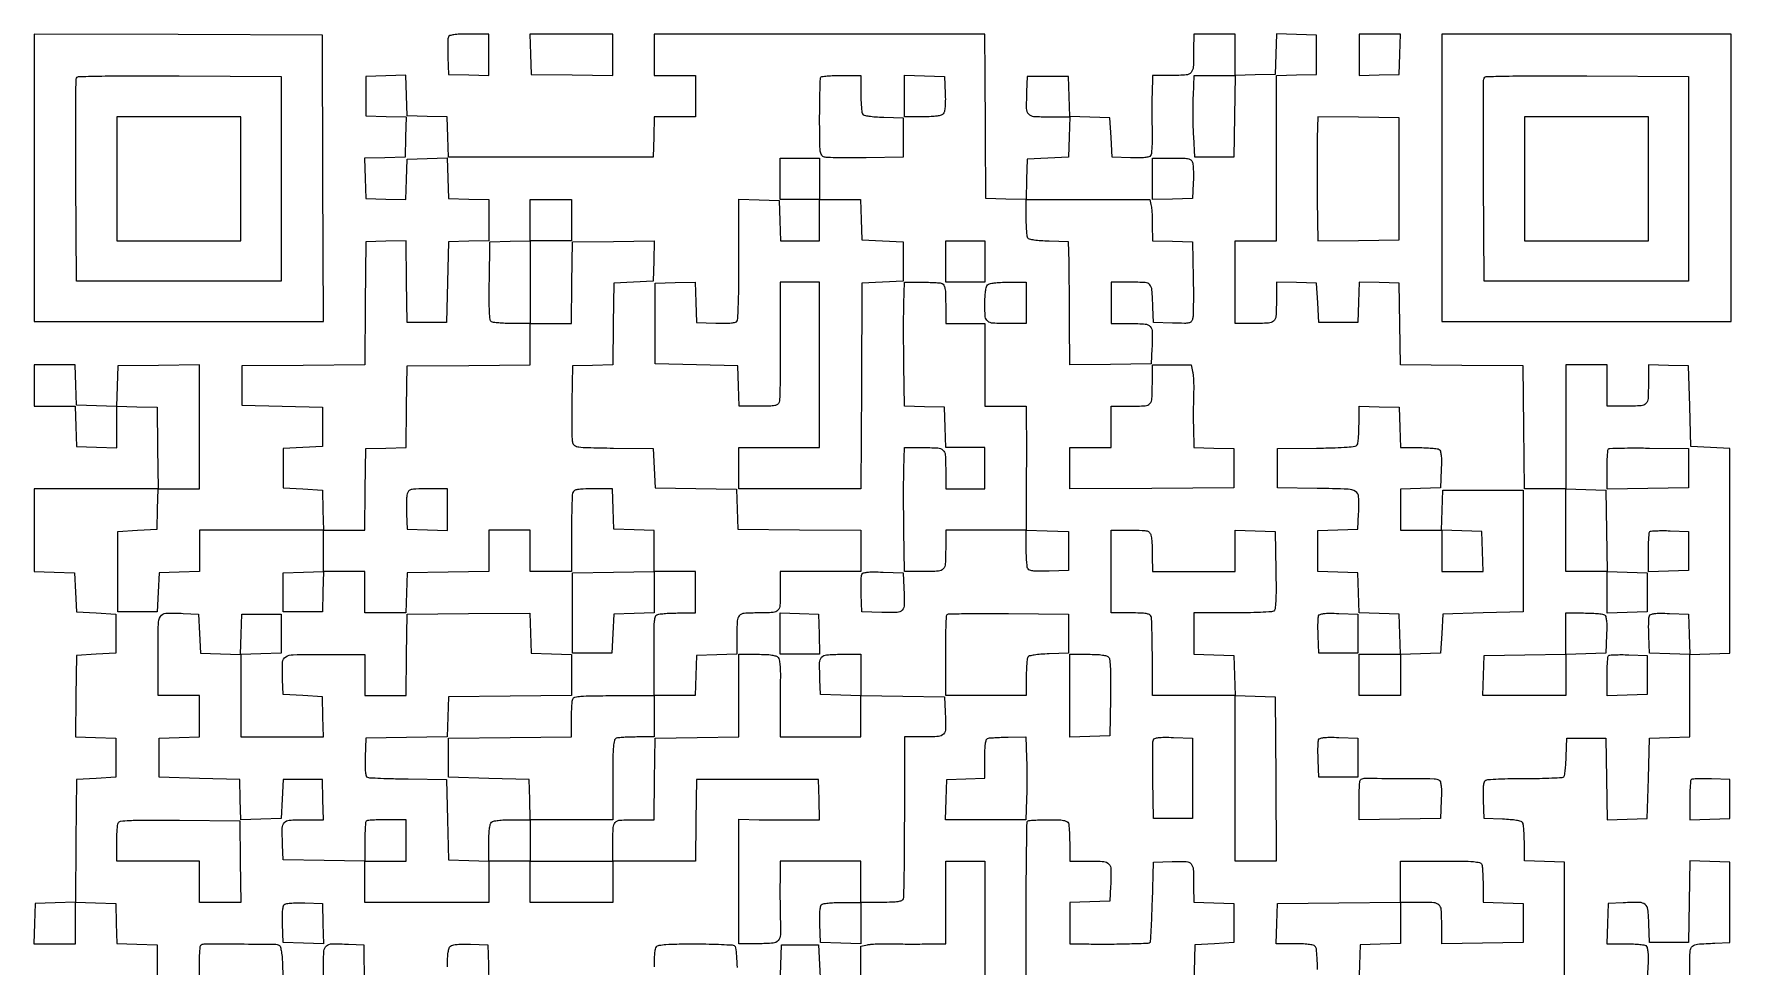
# Model space of a CAD drawing. Extents: x 156 to 936, y 95 to 969.
# Drawn here: x 156 to 936, y 541 to 969 of the extents above; entities that cross this region are included whole.
import ezdxf

# ---------------------------------------------------------------- set-up
doc = ezdxf.new("R2010")
doc.units = 0

msp = doc.modelspace()

# ---------------------------------------------------------------- linework, layer by layer
for points in [[(859.5, 532.5), (859.5, 560.5), (859.5, 588.5), (850.25, 588.787526), (841, 589.075052), (840.984687, 597.287526, 0.008617), (840.922925, 600.521021, 0.011623), (840.748704, 603.441858, 0.008778), (840.505585, 605.855751, 0.112531), (840.202843, 606.706033, 0.192561), (839.466763, 607.236162, 0.02067), (837.36687, 607.666992, 0.020911), (834.539342, 608.005667, 0.010674), (830.968156, 608.206033), (822.5, 608.5), (822.206902, 616.914347, -0.008493), (822.135516, 620.916955, -0.027227), (822.278374, 623.579985, -0.03955), (822.61021, 625.332875, -0.189029), (823.206902, 626.134625, -0.125748), (824.224668, 626.457459, -0.003184), (829.090602, 626.703931, -0.006614), (834.842974, 626.882386, -0.00444), (841.420678, 626.940956, 0.004335), (847.962857, 626.997834, 0.006741), (853.601481, 627.171812, 0.00253), (858.41755, 627.409851, 0.1848), (859.126287, 627.726287, 0.161023), (859.44918, 628.368143, 0.007749), (859.767122, 630.775872, 0.011993), (860.035799, 633.6941, 0.008296), (860.205609, 637.005609), (860.5, 645.5), (869.5, 645.5), (878.5, 645.5), (878.772202, 626.712768), (879.044404, 607.925536), (888.272202, 608.212768), (897.5, 608.5), (898, 627), (898.5, 645.5), (907.75, 645.787526), (917, 646.075052), (917, 665), (917, 683.924948), (926.25, 684.212474), (935.5, 684.5), (935.5, 731.5), (935.5, 778.5), (926.5, 779), (917.5, 779.5), (917, 798), (916.5, 816.5), (907.25, 816.787526), (898, 817.075052), (898, 809.119313, -0.01133), (897.829774, 801.607881, -0.174856), (896.858669, 799.255648, -0.19591), (894.651936, 798.200175, -0.014805), (887.893011, 798), (879, 798), (879, 807.5), (879, 817), (869.5, 817), (860, 817), (860, 788.5), (860, 760), (850.515573, 760), (841.031147, 760), (840.765573, 788.25), (840.5, 816.5), (812.272008, 816.765536), (784.044016, 817.031072), (783.772008, 835.765536), (783.5, 854.5), (774.288016, 854.787023), (765.076031, 855.074046), (764.788016, 845.787023), (764.5, 836.5), (755.5, 836.5), (746.5, 836.5), (746, 845.5), (745.5, 854.5), (736.25, 854.787526), (727, 855.075052), (727, 846.144515, -0.014649), (726.801097, 839.357166, -0.195156), (725.748828, 837.14535, -0.175657), (723.402343, 836.171189, -0.011435), (715.918213, 836), (708, 836), (708, 855), (708, 874), (717.5, 874), (727, 874), (727, 911.962474), (727, 949.924948), (736.25, 950.212474), (745.5, 950.5), (745.5, 959.5), (745.5, 968.5), (736.288016, 968.787023), (727.076031, 969.074046), (726.788016, 959.787023), (726.5, 950.5), (717.25, 950.212474), (708, 949.924948), (708, 959.462474), (708, 969), (698.5, 969), (689, 969), (688.986345, 961.75, -0.010923), (688.798822, 953.848592, -0.167696), (687.807493, 951.351215, -0.201044), (685.553316, 950.223622, -0.016759), (678.883369, 950), (670, 950), (669.851604, 941.25, 0.003074), (669.808356, 937.249554, 0.001765), (669.802896, 932.426563, 0.001763), (669.831613, 927.579829, 0.002941), (669.894176, 923.5, -0.00932), (669.903295, 919.958475, -0.012652), (669.771068, 916.763903, -0.009603), (669.544188, 914.128442, -0.123503), (669.206919, 913.206902, -0.18015), (668.370114, 912.612381, -0.038529), (666.587667, 912.280254, -0.026889), (663.904949, 912.136764, -0.008623), (659.914347, 912.206902), (651.5, 912.5), (651, 921.5), (650.5, 930.5), (641.287036, 930.787036), (632.074071, 931.074071), (631.787036, 940.287036), (631.5, 949.5), (622, 949.5), (612.5, 949.5), (612.199088, 942.520917, 0.012613), (612.061785, 934.836261, 0.183239), (613.027519, 932.345011, 0.197184), (615.372301, 931.214802, 0.014946), (622.556578, 931), (632.075052, 931), (631.787526, 921.75), (631.5, 912.5), (622, 912), (612.5, 911.5), (612.211984, 902.212977), (611.923969, 892.925954), (602.711984, 893.212977), (593.5, 893.5), (593.322324, 922.5, 0.000058), (593.248996, 934.244376, 0.000065), (593.175595, 945.551563, 0.00006), (593.110665, 955.181179, 0.000351), (593.072324, 960.25), (593, 969), (517, 969), (441, 969), (441, 959.5), (441, 950), (450.5, 950), (460, 950), (460, 940.5), (460, 931), (450.537526, 931), (441.075052, 931), (440.787526, 921.75), (440.5, 912.5), (393.5, 912.5), (346.5, 912.5), (346.212964, 921.712964), (345.925929, 930.925929), (336.712964, 931.212964), (327.5, 931.5), (327.211984, 940.787023), (326.923969, 950.074046), (317.711984, 949.787023), (308.5, 949.5), (308.5, 940.5), (308.5, 931.5), (317.787023, 931.211984), (327.074046, 930.923969), (326.787023, 921.711984), (326.5, 912.5), (317.212977, 912.211984), (307.925954, 911.923969), (308.212977, 902.711984), (308.5, 893.5), (317.711984, 893.212977), (326.923969, 892.925954), (327.211984, 902.212977), (327.5, 911.5), (336.711984, 911.787023), (345.923969, 912.074046), (346.211984, 902.787023), (346.5, 893.5), (355.75, 893.212474), (365, 892.924948), (365, 883.5), (365, 874.075052), (355.75, 873.787526), (346.5, 873.5), (346, 855), (345.5, 836.5), (336.5, 836.5), (327.5, 836.5), (327.227798, 855.287232), (326.955596, 874.074464), (317.727798, 873.787232), (308.5, 873.5), (308.234453, 845.265547), (307.968906, 817.031094), (279.734453, 816.765547), (251.5, 816.5), (251.5, 807.5), (251.5, 798.5), (270, 798), (288.5, 797.5), (288.5, 788.5), (288.5, 779.5), (279.5, 779), (270.5, 778.5), (270.5, 769.5), (270.5, 760.5), (279.5, 760), (288.5, 759.5), (288.787526, 750.25), (289.075052, 741), (260.537526, 741), (232, 741), (232, 731.537526), (232, 722.075052), (222.75, 721.787526), (213.5, 721.5), (213, 712.5), (212.5, 703.5), (203.5, 703.5), (194.5, 703.5), (194.5, 722), (194.5, 740.5), (203.5, 741), (212.5, 741.5), (212.787526, 750.75), (213.075052, 760), (222.537526, 760), (232, 760), (232, 788.522065), (232, 817.044131), (213.25, 816.772065), (194.5, 816.5), (194.211984, 807.212977), (193.923969, 797.925954), (184.711984, 798.212977), (175.5, 798.5), (175.212474, 807.75), (174.924948, 817), (165.462474, 817), (156, 817), (156, 807.5), (156, 798), (165.462474, 798), (174.924948, 798), (175.212474, 788.75), (175.5, 779.5), (184.75, 779.212474), (194, 778.924948), (194, 788.5), (194, 798.075052), (203.25, 797.787526), (212.5, 797.5), (212.772065, 778.75), (213.044131, 760), (184.522065, 760), (156, 760), (156, 741.037526), (156, 722.075052), (165.25, 721.787526), (174.5, 721.5), (175, 712.5), (175.5, 703.5), (184.5, 703), (193.5, 702.5), (193.5, 693.5), (193.5, 684.5), (184.5, 684), (175.5, 683.5), (175.228074, 664.787816), (174.956148, 646.075632), (184.228074, 645.787816), (193.5, 645.5), (193.5, 636.5), (193.5, 627.5), (184.5, 627), (175.5, 626.5), (175.23449, 598.287321), (174.96898, 570.074641), (165.73449, 569.787321), (156.5, 569.5), (156.212474, 560.25), (155.924948, 551), (165.462474, 551), (175, 551), (175, 560.537526), (175, 570.075052), (184.25, 569.787526), (193.5, 569.5), (193.787036, 560.287036), (194.074071, 551.074071), (203.287036, 550.787036), (212.5, 550.5), (212.5, 512.5)], [(612, 513), (612, 559.833333, -0.001333), (612.047992, 577.837151, -0.002176), (612.195833, 593.105208, -0.00027), (612.393808, 606.688421, -0.194987), (612.666667, 607.333333, -0.174382), (613.231058, 607.599111, -0.00599), (615.700864, 607.804167, -0.01059), (618.667505, 607.951662, -0.007125), (622.059678, 608, -0.006924), (626.639858, 607.936573, -0.035061), (629.180895, 607.687294, -0.07065), (630.660012, 607.215207, -0.190862), (631.393011, 606.418213, -0.06844), (631.631074, 605.400281, -0.007317), (631.821697, 602.9751, -0.008902), (631.955615, 600.066073, -0.00705), (632, 596.918213), (632, 589), (640.980948, 589, -0.01682), (647.732324, 588.772817, -0.202101), (650.009281, 587.627338, -0.176722), (650.941866, 585.11956, -0.012322), (650.800912, 577.479083), (650.5, 570.5), (641.25, 570.212474), (632, 569.924948), (632, 560.462474), (632, 551), (640.75, 550.877856, 0.005122), (650.19166, 550.84279, 0.005466), (659.429874, 551.004123, 0.001428), (668.03665, 551.27317, 0.184884), (669, 551.68018, 0.189255), (669.210547, 552.137668, 0.000918), (669.5, 557.356802, 0.004009), (669.772273, 563.330241, 0.002505), (670, 570.330279), (670.5, 588.5), (679.123669, 588.78709, -0.017732), (685.60517, 588.772945, -0.209024), (687.823065, 587.702239, -0.16769), (688.802809, 585.225098, -0.010613), (688.986345, 577.287526), (689, 570.075052), (698.25, 569.787526), (707.5, 569.5), (707.5, 560.5), (707.5, 551.5), (698.5, 551), (689.5, 550.5), (689, 532)], [(536, 531.924948), (536, 540.883019), (536, 549.841089), (539.038767, 550.508515, -0.032614), (540.648193, 550.7534, -0.009444), (543.156321, 550.921461, -0.009453), (545.99646, 551.004167, -0.009958), (548.788767, 550.977052, 0.004249), (552.044278, 550.908255, 0.001822), (556.392638, 550.86917, 0.001803), (561.02601, 550.861114, 0.002377), (565.25, 550.889082), (575, 551), (575, 570), (575, 589), (584, 589), (593, 589), (593, 551.038933), (593, 513.077866)], [(917, 532.075052), (917, 541.018474, -0.014194), (917.190094, 547.713321, -0.199365), (918.215838, 549.834916, -0.165063), (920.527107, 550.811311, -0.009054), (928.5, 551.245668), (935.5, 551.5), (935.5, 570), (935.5, 588.5), (926.272202, 588.787232), (917.044404, 589.074464), (916.772202, 570.287232), (916.5, 551.5), (907.5, 551.5), (898.5, 551.5), (898.211203, 560.240685, 0.017722), (897.762911, 566.777845, 0.198326), (896.54849, 569.02491, 0.170867), (894.011209, 569.937542, 0.012477), (886.479083, 569.800912), (879.5, 569.5), (879.212474, 560.25), (878.924948, 551), (887.212474, 550.984687, -0.009129), (890.480966, 550.918962, -0.01216), (893.445387, 550.732898, -0.009485), (895.893389, 550.472502, -0.110544), (896.793098, 550.149034, -0.187221), (897.389362, 549.340297, -0.039341), (897.721251, 547.5815, -0.027159), (897.864234, 544.914541, -0.008519), (897.793098, 540.914347), (897.5, 532.5)], [(745.936037, 539.088498, 0.011916), (745.716263, 544.678648, 0.011299), (745.380219, 548.58916, 0.170905), (744.8, 549.8, 0.145015), (743.858679, 550.311042, 0.021051), (741.684979, 550.678036, 0.020283), (738.809501, 550.921884, 0.01101), (735.262474, 551), (726.924948, 551), (727.212474, 560.25), (727.5, 569.5), (755.75, 569.765573), (784, 570.031147), (784, 560.553099), (784, 551.075052), (774.75, 550.787526), (765.5, 550.5), (765.212474, 541.25), (764.924948, 532)], [(232, 532), (232, 540.833333, -0.006486), (232.044489, 544.262845, -0.00974), (232.180373, 547.252248, -0.005122), (232.368673, 549.753232, -0.17681), (232.614035, 550.280702, -0.198685), (234.105936, 550.899432, -0.001016), (250.466367, 550.880498, -0.001361), (266.586103, 550.785204, -0.137084), (268.732176, 550.165525, -0.198087), (269.244959, 549.456454, -0.019029), (269.670331, 547.324649, -0.020245), (270.00743, 544.491142, -0.010807), (270.206033, 540.968156), (270.5, 532.5)], [(289, 531.924948), (289, 540.943422, -0.016678), (289.226268, 547.724982, -0.201759), (290.370644, 550.006711, -0.177188), (292.877164, 550.941627, -0.012342), (300.520917, 550.800912), (307.5, 550.5), (307.771984, 531.772146)], [(346, 540.377555, -0.009406), (346.0746, 544.342652, -0.027148), (346.326735, 547.078343, -0.03848), (346.748928, 548.939147, -0.145524), (347.405204, 549.921326, -0.126804), (348.431833, 550.405224, -0.023545), (350.514748, 550.701133, -0.021342), (353.264652, 550.842502, -0.01153), (356.655204, 550.793771), (364.5, 550.5), (364.787236, 541.271928), (365.074471, 532.043857)], [(441.206229, 540.344796, -0.011694), (441.15932, 543.684738, -0.020508), (441.29841, 546.444759, -0.021674), (441.58511, 548.560256, -0.129385), (442.05059, 549.560957, -0.18092), (443.277246, 550.263462, -0.021511), (446.442553, 550.642306, -0.015656), (451.422203, 550.865519, -0.00357), (459.861535, 550.919072, -0.004361), (466.342143, 550.857394, -0.006502), (472.007884, 550.680316, -0.003103), (476.803247, 550.438165, -0.124872), (477.797922, 550.124891, -0.224789), (478.440035, 549.134037, -0.013414), (478.827004, 545.495106, -0.013182), (479.113857, 540.062646, -0.00354)]]:
    msp.add_lwpolyline(points, format="xyb")
for points in [[(156, 903.007138), (156, 837), (222.50719, 837), (289.014379, 837), (288.75719, 902.75), (288.5, 968.5), (222.25, 968.757138), (156, 969.014276)], [(384.212474, 959.75), (384.5, 950.5), (403.25, 950.227935), (422, 949.955869), (422, 959.477935), (422, 969), (402.962474, 969), (383.924948, 969)], [(765, 959.462474), (765, 949.924948), (774.25, 950.212474), (783.5, 950.5), (783.787526, 959.75), (784.075052, 969), (774.537526, 969), (765, 969)], [(803, 903), (803, 837), (869.5, 837), (936, 837), (936, 903), (936, 969), (869.5, 969), (803, 969)], [(194, 902.5), (194, 874), (222.5, 874), (251, 874), (251, 902.5), (251, 931), (222.5, 931), (194, 931)], [(841, 902.5), (841, 874), (869.5, 874), (898, 874), (898, 902.5), (898, 931), (869.5, 931), (841, 931)], [(593, 864.5), (593, 855), (584, 855), (575, 855), (575, 864.5), (575, 874), (584, 874), (593, 874)], [(878.771928, 740.787236), (879.043857, 722.074471), (888.271928, 721.787236), (897.5, 721.5), (897.5, 712.5), (897.5, 703.5), (888.25, 703.212474), (879, 702.924948), (879, 712.462474), (879, 722), (869.5, 722), (860, 722), (860, 741.037526), (860, 760.075052), (869.25, 759.787526), (878.5, 759.5)], [(803, 731.537526), (803, 722), (812.537526, 722), (822.075052, 722), (821.787526, 731.25), (821.5, 740.5), (812.25, 740.787526), (803, 741.075052)], [(516.787526, 693.25), (517.075052, 684), (508.037526, 684), (499, 684), (499, 693.538933), (499, 703.077866), (507.75, 702.788933), (516.5, 702.5)]]:
    msp.add_lwpolyline(points, close=True)
for points in [[(346.423642, 967.661609, 0.079281), (346.235027, 966.7687, 0.006579), (346.147568, 964.392336, 0.008656), (346.129541, 961.539392, 0.006569), (346.205027, 958.411609), (346.5, 950.5), (355.75, 950.212474), (365, 949.924948), (365, 959.462474), (365, 969), (355.968615, 969, 0.007593), (351.620517, 968.933967, 0.027242), (348.854544, 968.698735, 0.041413), (347.106941, 968.304101, 0.228749)], [(269.5, 902.5), (269.5, 855.5), (222.5, 855.5), (175.5, 855.5), (175.239372, 901.5, -0.000997), (175.174287, 919.225103, -0.001596), (175.197198, 934.357597, -0.000282), (175.267665, 947.72814, -0.090314), (175.461789, 948.759906, -0.301449), (176.45055, 949.464468, -0.003096), (185.402033, 949.70934, -0.005599), (198.68089, 949.841585, -0.001079), (222.722417, 949.759906), (269.5, 949.5)], [(536.015313, 941.75, 0.008591), (536.077158, 938.501991, 0.011595), (536.251635, 935.568616, 0.008743), (536.495093, 933.144238, 0.112618), (536.798312, 932.292098, 0.195149), (537.552989, 931.75425, 0.020215), (539.737125, 931.326695, 0.020298), (542.707636, 930.991711, 0.009786), (546.532999, 930.792098), (555.5, 930.5), (555.5, 921.5), (555.5, 912.5), (538.5, 912.214823, -0.003175), (531.826617, 912.145262, -0.0044), (525.843467, 912.173548, -0.002778), (520.820743, 912.269411, -0.054254), (519.286272, 912.474772, -0.19648), (518.01017, 913.404143, -0.108581), (517.362336, 915.253141, -0.028515), (517.115348, 919.126747, -0.001757), (517.079002, 930.674578, -0.002731), (517.118786, 937.501753, -0.004244), (517.235222, 943.388587, -0.001359), (517.392824, 948.473698, -0.130705), (517.601747, 949.16463, -0.228282), (518.122665, 949.497311, -0.007844), (520.592788, 949.75461, -0.013297), (523.595167, 949.939519, -0.00873), (527.059017, 950), (536, 950)], [(574.793771, 941.655204, -0.01153), (574.842502, 938.264652, -0.021342), (574.701133, 935.514748, -0.023545), (574.405224, 933.431833, -0.126804), (573.921326, 932.405204, -0.145524), (572.939147, 931.748928, -0.03848), (571.078343, 931.326735, -0.027148), (568.342652, 931.0746, -0.009406), (564.377555, 931), (556, 931), (556, 940.537526), (556, 950.075052), (565.25, 949.787526), (574.5, 949.5)], [(707.772065, 931.25), (707.5, 912.5), (698.5, 912.5), (689.5, 912.5), (689, 922, -0.006938), (688.833183, 926.307542, -0.004162), (688.748668, 931.426563, -0.004166), (688.749422, 936.521863, -0.007241), (688.84653, 940.75), (689.193059, 950), (698.618595, 950), (708.044131, 950)], [(916.5, 902.5), (916.5, 855.5), (869.5, 855.5), (822.5, 855.5), (822.239372, 901.5, -0.000997), (822.174287, 919.225103, -0.001596), (822.197198, 934.357597, -0.000282), (822.267665, 947.72814, -0.090314), (822.461789, 948.759906, -0.301449), (823.45055, 949.464468, -0.003096), (832.402033, 949.70934, -0.005599), (845.68089, 949.841585, -0.001079), (869.722417, 949.759906), (916.5, 949.5)], [(745.819132, 921.271811, 0.006101), (745.716633, 916.258901, 0.001988), (745.685052, 908.856241, 0.001981), (745.715239, 900.631685, 0.002231), (745.810831, 892.728158), (746.121662, 873.956317), (764.810831, 874.228158), (783.5, 874.5), (783.5, 902.5), (783.5, 930.5), (764.819132, 930.771811), (746.138264, 931.043622)], [(517, 902.5), (517, 893), (526.462474, 893), (535.924948, 893), (536.212474, 883.75), (536.5, 874.5), (546, 874), (555.5, 873.5), (555.5, 864.5), (555.5, 855.5), (546, 855), (536.5, 854.5), (536.240208, 807.25), (535.980417, 760), (507.990208, 760), (480, 760), (480, 769.5), (480, 779), (498.5, 779), (517, 779), (517.015347, 788.25, 0.000089), (517.047631, 810.036138, 0.000215), (517.061682, 826.111845, 0.000274), (517.060439, 838.018721, 0.000941), (517.040847, 845.75), (517, 855), (508, 855), (499, 855), (498.910624, 845.75, 0.001921), (498.883122, 841.025078, 0.000639), (498.878264, 834.101833, 0.000636), (498.89243, 826.431383, 0.000724), (498.925968, 819.086026, -0.00317), (498.92375, 812.280846, -0.00454), (498.82875, 806.248075, -0.002518), (498.676766, 801.160118, -0.068214), (498.447957, 799.836026, -0.165862), (497.733923, 798.869081, -0.104036), (496.425613, 798.31798, -0.042063), (494.016205, 798.058524, -0.005799), (488.970138, 798), (480.075052, 798), (479.787526, 807.25), (479.5, 816.5), (460.5, 817), (441.5, 817.5), (441.5, 836), (441.5, 854.5), (450.711984, 854.787023), (459.923969, 855.074046), (460.211984, 845.787023), (460.5, 836.5), (469.41543, 836.208654, 0.007863), (473.675844, 836.136467, 0.02592), (476.481261, 836.278572, 0.037448), (478.320916, 836.608202, 0.191571), (479.143218, 837.208654, 0.128973), (479.46723, 838.237848, 0.002782), (479.695499, 843.555042, 0.0062), (479.851702, 849.816929, 0.004122), (479.882566, 857, -0.000617), (479.861605, 864.727322, -0.000573), (479.858974, 872.646961, -0.000571), (479.872751, 879.690495, -0.001934), (479.904778, 884.287526), (480, 893.075052), (489.25, 892.787526), (498.5, 892.5), (498.787526, 883.25), (499.075052, 874), (508.037526, 874), (517, 874), (517, 883.5), (517, 893), (508, 893), (499, 893), (499, 902.5), (499, 912), (508, 912), (517, 912)], [(688.53186, 909.729083, -0.045288), (688.735265, 908.430652, -0.00895), (688.846004, 906.075142, -0.009416), (688.874264, 903.317546, -0.008627), (688.800912, 900.479083), (688.5, 893.5), (679.25, 893.212474), (670, 892.924948), (670, 902.462474), (670, 912), (678.980948, 912, -0.004705), (684.561989, 911.94748, -0.053705), (686.743052, 911.670919, -0.154872), (687.864468, 910.997584, -0.119781)], [(403, 883.5), (403, 874), (393.5, 874), (384, 874), (384, 855), (384, 836), (393.477935, 836), (402.955869, 836), (403.227935, 854.75), (403.5, 873.5), (422.28782, 873.772204), (441.075639, 874.044409), (440.78782, 864.772204), (440.5, 855.5), (431.5, 855), (422.5, 854.5), (422.228072, 835.787236), (421.956143, 817.074471), (412.728072, 816.787236), (403.5, 816.5), (403.214485, 800, 0.003299), (403.145086, 793.517264, 0.004543), (403.174084, 787.692549, 0.002935), (403.271484, 782.806977, 0.054005), (403.477888, 781.272507, 0.198796), (404.429481, 779.978525, 0.103347), (406.352417, 779.302059, 0.027613), (410.373709, 778.991434, 0.001735), (422.263403, 778.772507), (440.5, 778.5), (441, 769.5), (441.5, 760.5), (460.212764, 760.228072), (478.925529, 759.956143), (479.212764, 750.728072), (479.5, 741.5), (507.75, 741.234427), (536, 740.968853), (536, 731.484427), (536, 722), (517.5, 722), (499, 722), (499, 714.081787, -0.011337), (498.830484, 706.606774, -0.173918), (497.865438, 704.257297, -0.196524), (495.6723, 703.201771, -0.015117), (489, 703, 0.015079), (482.329153, 702.798772, 0.196125), (480.135781, 701.745614, 0.17427), (479.170041, 699.40115, 0.011418), (479, 691.955738), (479, 684.075052), (469.75, 683.787526), (460.5, 683.5), (460.212474, 674.25), (459.924948, 665), (450.462474, 665), (441, 665), (441, 655.5), (441, 646), (433.081787, 646, 0.00705), (429.933927, 645.955615, 0.008902), (427.0249, 645.821697, 0.007317), (424.599719, 645.631074, 0.06844), (423.581787, 645.393011, 0.24904), (422.711497, 644.393178, 0.036273), (422.27975, 641.640441, 0.018295), (422.051073, 636.723448, 0.002472), (422, 626.393011), (422, 608), (403, 608), (384, 608), (384, 598.5), (384, 589), (403, 589), (422, 589), (422, 596.918213, -0.01141), (422.170753, 604.400012, -0.175208), (423.14255, 606.747254, -0.195511), (425.349521, 607.800362, -0.014768), (432.106989, 608), (441, 608), (441.079024, 617.25, -0.00076), (441.121575, 621.478045, -0.000437), (441.185059, 626.573437, -0.000437), (441.257785, 631.692568, -0.000729), (441.329024, 636), (441.5, 645.5), (460.75, 645.771593), (480, 646.043186), (480, 665.021593), (480, 684), (488.377555, 684, -0.009199), (492.415987, 683.925694, -0.028456), (495.130905, 683.670583, -0.042312), (496.953886, 683.233807, -0.140498), (497.962089, 682.54568, -0.126387), (498.47978, 681.449686, -0.022534), (498.809346, 679.189309, -0.020111), (498.990205, 676.153483, -0.009979), (498.987627, 672.29568, 0.002487), (498.924999, 668.294757, 0.001465), (498.887951, 663.513419, 0.001466), (498.878938, 658.736412, 0.002508), (498.903093, 654.75), (499, 646), (517.5, 646), (536, 646), (536, 655.462474), (536, 664.924948), (526.75, 665.212474), (517.5, 665.5), (517.199088, 672.479083, -0.012322), (517.058134, 680.11956, -0.176722), (517.990719, 682.627338, -0.202101), (520.267676, 683.772817, -0.01682), (527.019052, 684), (536, 684), (536, 674.521593), (536, 665.043186), (555.25, 664.771593), (574.5, 664.5), (574.800912, 657.520917, -0.012322), (574.941866, 649.88044, -0.176722), (574.009281, 647.372662, -0.202101), (571.732324, 646.227183, -0.01682), (564.980948, 646), (556, 646), (556, 609.581787, -0.001558), (555.956157, 595.508407, -0.002435), (555.821697, 583.396775, -0.00066), (555.639207, 572.844819, -0.087168), (555.393011, 571.581787, -0.196891), (554.635863, 570.777496, -0.067576), (553.073821, 570.308255, -0.033028), (550.367534, 570.061721, -0.006203), (545.393011, 570), (536, 570), (536, 560.462474), (536, 550.924948), (526.75, 551.212474), (517.5, 551.5), (517.206902, 559.914347, -0.008519), (517.135766, 563.914541, -0.027159), (517.278749, 566.5815, -0.039341), (517.610638, 568.340297, -0.187221), (518.206902, 569.149034, -0.110402), (519.105717, 569.472467, -0.00954), (521.54359, 569.732898, -0.012203), (524.495888, 569.918959, -0.00917), (527.75, 569.984687), (536, 570), (536, 579.5), (536, 589), (517.5, 589), (499, 589), (498.870157, 580.25, 0.003182), (498.836751, 576.307913, 0.001968), (498.845213, 571.674668, 0.001974), (498.889652, 567.097897, 0.003551), (498.967574, 563.344616, -0.011204), (499.012434, 555.116578, -0.167954), (498.043418, 552.459941, -0.206732), (495.7166, 551.247042, -0.018202), (488.932612, 551), (480, 551), (480, 579.58132), (480, 608.16264), (489.25, 607.987402, 0.002296), (493.463472, 607.926931, 0.001343), (498.511023, 607.891229, 0.001343), (503.562146, 607.882637, 0.002282), (507.787526, 607.906082), (517.075052, 608), (516.787526, 617.25), (516.5, 626.5), (488.5, 626.5), (460.5, 626.5), (460.227935, 607.75), (459.955869, 589), (440.977935, 589), (422, 589), (422, 579.5), (422, 570), (403, 570), (384, 570), (384, 579.5), (384, 589), (374.5, 589), (365, 589), (365, 579.5), (365, 570), (336.5, 570), (308, 570), (308, 579.477935), (308, 588.955869), (289.25, 589.227935), (270.5, 589.5), (270.199088, 596.479083, -0.012342), (270.058373, 604.122836, -0.177188), (270.993289, 606.629356, -0.201759), (273.275018, 607.773732, -0.016678), (280.056578, 608), (289.075052, 608), (288.787526, 617.25), (288.5, 626.5), (279.5, 626.5), (270.5, 626.5), (270, 617.5), (269.5, 608.5), (260.288016, 608.212977), (251.076031, 607.925954), (250.788016, 617.212977), (250.5, 626.5), (232, 627), (213.5, 627.5), (213.5, 636.5), (213.5, 645.5), (222.75, 645.787526), (232, 646.075052), (232, 655.537526), (232, 665), (222.5, 665), (213, 665), (213, 683.480948, -0.004239), (213.122541, 697.936116, -0.13093), (214.097794, 701.362043, -0.25447), (216.572324, 702.827655, -0.019865), (224.520917, 702.800912), (231.5, 702.5), (232, 693.5), (232.5, 684.5), (241.711984, 684.212977), (250.923969, 683.925954), (251.211984, 693.212977), (251.5, 702.5), (260.5, 702.5), (269.5, 702.5), (269.5, 693.5), (269.5, 684.5), (260.25, 684.212474), (251, 683.924948), (251, 664.962474), (251, 646), (270.037526, 646), (289.075052, 646), (288.787526, 655.25), (288.5, 664.5), (279.5, 665), (270.5, 665.5), (270.199088, 672.479083, -0.019909), (270.173151, 680.395602, -0.254894), (271.635435, 682.859043, -0.130519), (275.053619, 683.828541, -0.0042), (289.512777, 683.95), (308, 683.95), (308, 674.475), (308, 665), (317.477935, 665), (326.955869, 665), (327.227935, 683.75), (327.5, 702.5), (355.712704, 702.732611), (383.925409, 702.965222), (384.212704, 693.732611), (384.5, 684.5), (393.75, 684.212474), (403, 683.924948), (403, 674.478047), (403, 665.031147), (374.75, 664.765573), (346.5, 664.5), (346.212764, 655.271928), (345.925529, 646.043857), (327.212764, 645.771928), (308.5, 645.5), (308.210829, 636.733647, 0.007537), (308.13503, 632.499677, 0.027606), (308.275424, 629.821458, 0.042666), (308.604726, 628.135136, 0.235933), (309.210829, 627.47337, 0.080261), (310.192375, 627.268566, 0.001625), (315.261931, 627.054118, 0.003795), (321.20043, 626.867376, 0.002537), (328, 626.739724), (345.5, 626.5), (346, 608), (346.5, 589.5), (355.75, 589.212474), (365, 588.924948), (365, 597.262474, -0.01101), (365.078116, 600.809501, -0.020283), (365.321964, 603.684979, -0.021051), (365.688958, 605.858679, -0.145015), (366.2, 606.8, -0.145015), (367.141321, 607.311042, -0.021051), (369.315021, 607.678036, -0.020283), (372.190499, 607.921884, -0.01101), (375.737526, 608), (384.075052, 608), (383.787526, 617.25), (383.5, 626.5), (365, 627), (346.5, 627.5), (346.5, 636.5), (346.5, 645.5), (374.75, 645.765573), (403, 646.031147), (403, 653.933786, -0.007063), (403.044386, 657.075681, -0.008915), (403.178303, 659.979675, -0.007334), (403.368937, 662.400724, -0.068397), (403.606989, 663.418213, -0.24904), (404.606822, 664.288503, -0.036273), (407.359559, 664.72025, -0.018295), (412.276552, 664.948927, -0.002472), (422.606989, 665), (441, 665), (441.066053, 674.25, 0.001658), (441.082063, 678.436818, 0.001002), (441.07464, 683.397694, 0.001003), (441.047508, 688.325489, 0.001761), (441.00253, 692.401724, -0.008179), (441.010126, 696.616033, -0.025722), (441.206766, 699.437012, -0.036226), (441.572623, 701.304599, -0.187083), (442.186477, 702.136411, -0.10988), (443.096318, 702.464684, -0.00973), (445.53759, 702.72919, -0.012345), (448.494423, 702.918028, -0.009309), (451.75, 702.984687), (460, 703), (460, 712.5), (460, 722), (450.5, 722), (441, 722), (441, 712.537526), (441, 703.075052), (431.75, 702.787526), (422.5, 702.5), (422, 693.5), (421.5, 684.5), (412.5, 684.5), (403.5, 684.5), (403.5, 703), (403.5, 721.5), (422.25, 721.772065), (441, 722.044131), (441, 731.484539), (441, 740.924948), (431.75, 741.212474), (422.5, 741.5), (422.212474, 750.75), (421.924948, 760), (413.069463, 760, 0.006773), (408.412948, 759.936924, 0.03465), (405.839867, 759.688208, 0.070053), (404.344751, 759.216672, 0.192061), (403.606989, 758.418213, 0.081401), (403.364228, 757.244542, 0.002396), (403.178303, 752.184475, 0.00474), (403.044049, 746.207024, 0.003244), (403, 739.418213), (403, 722), (393.5, 722), (384, 722), (384, 731.5), (384, 741), (374.5, 741), (365, 741), (365, 731.522065), (365, 722.044131), (346.25, 721.772065), (327.5, 721.5), (327.212474, 712.25), (326.924948, 703), (317.462474, 703), (308, 703), (308, 712.5), (308, 722), (298.537526, 722), (289.075052, 722), (288.787526, 712.75), (288.5, 703.5), (279.5, 703.5), (270.5, 703.5), (270.5, 712.5), (270.5, 721.5), (279.75, 721.787526), (289, 722.075052), (289, 731.537526), (289, 741), (298.477935, 741), (307.955869, 741), (308.227935, 759.75), (308.5, 778.5), (317.728072, 778.787236), (326.956143, 779.074471), (327.228072, 797.787236), (327.5, 816.5), (355.75, 816.765573), (384, 817.031147), (384, 826.515573), (384, 836), (375.75, 836.015313, -0.008857), (372.499195, 836.078937, -0.011876), (369.557144, 836.258725, -0.00911), (367.12672, 836.509959, -0.111594), (366.253044, 836.822448, -0.227096), (365.625285, 837.827267, -0.01462), (365.332656, 841.363473, -0.013443), (365.19043, 846.740947, -0.00333), (365.253044, 855.557135), (365.5, 873.5), (374.75, 873.787526), (384, 874.075052), (384, 883.537526), (384, 893), (393.5, 893), (403, 893)], [(669.369714, 890.75, -0.041419), (669.604887, 889.450592, -0.007796), (669.799577, 887.042273, -0.008288), (669.936862, 884.213813, -0.007508), (669.986345, 881.287526), (670, 874.075052), (679.25, 873.787526), (688.5, 873.5), (688.785515, 857, -0.003389), (688.853786, 850.512904, -0.004645), (688.821417, 844.674624, -0.003052), (688.718932, 839.780528, -0.053724), (688.506797, 838.211486, -0.112845), (687.861417, 836.929779, -0.168426), (686.798809, 836.284314, -0.056825), (684.727478, 836.079374, -0.00454), (679.221282, 836.211486), (670.5, 836.5), (670.245668, 843.5, 0.009074), (669.810854, 851.47539, 0.165509), (668.832254, 853.785755, 0.199016), (666.706186, 854.810651, 0.014075), (659.980948, 855), (651, 855), (651, 845.5), (651, 836), (659.980948, 836, -0.01682), (666.732324, 835.772817, -0.202101), (669.009281, 834.627338, -0.176722), (669.941866, 832.11956, -0.012322), (669.800912, 824.479083), (669.5, 817.5), (650.75, 817.227935), (632, 816.955869), (631.948134, 836.227935, 0.000794), (631.913733, 844.266428, 0.000744), (631.853302, 852.482581, 0.00074), (631.778035, 859.774349, 0.002553), (631.698134, 864.5), (631.5, 873.5), (622.532999, 873.792098, -0.009786), (618.707636, 873.991711, -0.020298), (615.737125, 874.326695, -0.020215), (613.552989, 874.75425, -0.195149), (612.798312, 875.292098, -0.112618), (612.495093, 876.144238, -0.008743), (612.251635, 878.568616, -0.011595), (612.077158, 881.501991, -0.008591), (612.015313, 884.75), (612, 893), (640.383369, 893), (668.766737, 893)], [(573.418213, 854.393011, -0.192406), (574.217093, 853.653872, -0.06988), (574.688469, 852.154102, -0.034532), (574.937024, 849.571713, -0.00673), (575, 844.893011), (575, 836), (584, 836), (593, 836), (593, 817), (593, 798), (602.5, 798), (612, 798), (612.066052, 788.75, -0.001555), (612.085499, 783.925111, -0.000466), (612.085421, 776.573232, -0.000467), (612.069939, 768.320928, -0.000506), (612.039235, 760.286535), (611.946366, 741.073071), (621.723183, 740.786535), (631.5, 740.5), (631.5, 731.5), (631.5, 722.5), (622.58457, 722.208654, -0.007874), (618.325344, 722.136581, -0.025891), (615.518036, 722.278743, -0.03736), (613.675579, 722.608404, -0.190691), (612.849883, 723.208654, -0.110447), (612.526866, 724.10652, -0.009524), (612.266784, 726.544105, -0.01219), (612.080961, 729.496014, -0.009158), (612.015313, 732.75), (612, 741), (593.5, 741), (575, 741), (575, 733.081787, -0.011381), (574.829732, 725.602615, -0.174705), (573.860572, 723.254514, -0.195907), (571.659004, 722.200465, -0.014903), (564.934828, 722), (556.083634, 722), (555.791817, 740.75, -0.002035), (555.70109, 748.643566, -0.001807), (555.669796, 756.85625, -0.001813), (555.695144, 764.247186, -0.005573), (555.786212, 769.25), (556.072424, 779), (563.954425, 779, -0.011488), (571.407632, 778.828735, -0.175547), (573.750055, 777.856267, -0.195124), (574.800879, 775.649058, -0.014733), (575, 768.893011), (575, 760), (584, 760), (593, 760), (593, 769.5), (593, 779), (584.037526, 779), (575.075052, 779), (574.787526, 788.25), (574.5, 797.5), (565.291563, 797.786976), (556.083126, 798.073952), (555.791563, 816.786976, -0.002039), (555.700933, 824.666382, -0.001809), (555.669721, 832.867112, -0.001815), (555.695138, 840.24927, -0.005568), (555.786212, 845.25), (556.072424, 855), (563.954425, 855, -0.007081), (567.088413, 854.955612, -0.008932), (569.985737, 854.821697, -0.007356), (572.401312, 854.631048, -0.06834)], [(612, 845.5), (612, 836), (604.081787, 836, -0.01065), (596.689481, 836.157481, -0.159949), (594.309746, 837.052708, -0.206765), (593.227098, 839.102218, -0.019554), (593, 844.906989, -0.012415), (593.08019, 848.136184, -0.021121), (593.327993, 850.825282, -0.021703), (593.698102, 852.888147, -0.142062), (594.2, 853.8, -0.144849), (595.139671, 854.310542, -0.021091), (597.306878, 854.677711, -0.020332), (600.171507, 854.92177, -0.011084), (603.7, 855), (612, 855)], [(688.518867, 813.914098, -0.033066), (688.764822, 812.287778, -0.009817), (688.92662, 809.777101, -0.009804), (688.997842, 806.941821, -0.010432), (688.955188, 804.164098, 0.005181), (688.872356, 800.961136, 0.002325), (688.826705, 796.751414, 0.002302), (688.819633, 792.301884, 0.00313), (688.856866, 788.287526), (689, 779.075052), (698.25, 778.787526), (707.5, 778.5), (707.5, 769.5), (707.5, 760.5), (669.75, 760.237975), (632, 759.97595), (632, 769.487975), (632, 779), (641.5, 779), (651, 779), (651, 788.5), (651, 798), (659.893011, 798, 0.014768), (666.650479, 798.199638, 0.195511), (668.85745, 799.252746, 0.175208), (669.829247, 801.599988, 0.01141), (670, 809.081787), (670, 817), (678.920545, 817), (687.841089, 817)], [(783.787526, 788.25), (784.075052, 779), (792.287526, 778.984687, -0.009211), (795.527258, 778.918956, -0.012245), (798.467433, 778.732898, -0.009596), (800.895183, 778.472431, -0.110258), (801.793098, 778.149034, -0.187221), (802.389362, 777.340297, -0.039341), (802.721251, 775.5815, -0.027159), (802.864234, 772.914541, -0.008519), (802.793098, 768.914347), (802.5, 760.5), (793.25, 760.212474), (784, 759.924948), (784, 750.462474), (784, 741), (793.462474, 741), (802.924948, 741), (803.212474, 750.25), (803.5, 759.5), (822, 759.5), (840.5, 759.5), (840.5, 731.5), (840.5, 703.5), (822, 703), (803.5, 702.5), (803, 693.5), (802.5, 684.5), (793.25, 684.212474), (784, 683.924948), (784, 674.462474), (784, 665), (774.5, 665), (765, 665), (765, 674.5), (765, 684), (774.537526, 684), (784.075052, 684), (783.787526, 693.25), (783.5, 702.5), (774.287036, 702.787036), (765.074071, 703.074071), (764.787036, 712.287036), (764.5, 721.5), (755.25, 721.787526), (746, 722.075052), (746, 731.5), (746, 740.924948), (755.25, 741.212474), (764.5, 741.5), (764.800912, 748.479083, 0.019946), (764.826198, 756.37304, 0.250509), (763.373752, 758.865677, 0.130715), (759.967537, 759.890775, 0.004357), (745.736597, 760.227493), (727.5, 760.5), (727.5, 769.5), (727.5, 778.5), (745.439092, 778.746941, 0.003594), (754.020569, 778.926772, 0.012939), (759.486153, 779.222298, 0.012751), (763.180547, 779.613117, 0.222097), (764.17378, 780.246941, 0.111575), (764.487752, 781.124819, 0.009113), (764.740167, 783.566375, 0.011878), (764.920787, 786.521903, 0.008859), (764.984687, 789.787526), (765, 798.075052), (774.25, 797.787526), (783.5, 797.5)], [(916.5, 769.5), (916.5, 760.5), (897.75, 760.227935), (879, 759.955869), (879, 768.811268, -0.00725), (879.049928, 772.254446, -0.010754), (879.202246, 775.267639, -0.006164), (879.414136, 777.773946, -0.173904), (879.688496, 778.355163, -0.19128), (880.321579, 778.628369, -0.001798), (885.480314, 778.761564, -0.0057), (891.465536, 778.826322, -0.003617), (898.438496, 778.77183), (916.5, 778.5)], [(327.46814, 757.729083, 0.045288), (327.264735, 756.430652, 0.00895), (327.153996, 754.075142, 0.009416), (327.125736, 751.317546, 0.008627), (327.199088, 748.479083), (327.5, 741.5), (336.75, 741.212474), (346, 740.924948), (346, 750.462474), (346, 760), (337.019052, 760, 0.004705), (331.438011, 759.94748, 0.053705), (329.256948, 759.670919, 0.154872), (328.135532, 758.997584, 0.119781)], [(669.369714, 738.75, -0.041517), (669.60491, 737.449016, -0.007762), (669.799577, 735.03125, -0.008263), (669.936863, 732.190655, -0.007471), (669.986345, 729.25), (670, 722), (689, 722), (708, 722), (708, 731.537526), (708, 741.075052), (717.25, 740.787526), (726.5, 740.5), (726.773792, 722.573721, -0.003244), (726.852313, 713.635503, -0.013907), (726.716418, 708.310485, -0.016205), (726.420432, 704.866523, -0.225497), (725.773792, 703.839034, -0.128331), (724.761095, 703.514372, -0.002925), (719.660114, 703.263597, -0.006361), (713.644293, 703.07975, -0.004242), (706.75, 703.015313), (689, 703), (689, 693.537526), (689, 684.075052), (698.25, 683.787526), (707.5, 683.5), (707.787036, 674.287036), (708.074071, 665.074071), (717.287036, 664.787036), (726.5, 664.5), (726.71343, 626.75), (726.926859, 589), (717.46343, 589), (708, 589), (708, 627), (708, 665), (689, 665), (670, 665), (670, 682.418213, 0.003244), (669.955951, 689.207024, 0.00474), (669.821697, 695.184475, 0.002396), (669.635772, 700.244542, 0.081401), (669.393011, 701.418213, 0.192406), (668.653872, 702.217093, 0.06988), (667.154102, 702.688469, 0.034532), (664.571713, 702.937024, 0.00673), (659.893011, 703), (651, 703), (651, 722), (651, 741), (659.883369, 741, -0.00487), (665.368743, 740.946567, -0.0534), (667.551213, 740.66971, -0.150802), (668.684822, 740.002112, -0.119916)], [(916.5, 731.5), (916.5, 722.5), (907.25, 722.212474), (898, 721.924948), (898, 730.795808, -0.007385), (898.050962, 734.245903, -0.010931), (898.206402, 737.267253, -0.006353), (898.422777, 739.777963, -0.173388), (898.702644, 740.369311, -0.179987), (899.290922, 740.638564, -0.007016), (901.709672, 740.781547, -0.011703), (904.626528, 740.84459, -0.007913), (907.952644, 740.785977), (916.5, 740.5)], [(555.800912, 714.520917, -0.012183), (555.945949, 706.775708, -0.182581), (554.993564, 704.296927, -0.205359), (552.688112, 703.218029, -0.015937), (545.721624, 703.21285), (536.5, 703.5), (536.205027, 711.411609, -0.00675), (536.130612, 714.542108, -0.00884), (536.151823, 717.403425, -0.006817), (536.244157, 719.786543, -0.078674), (536.438128, 720.699359, -0.226742), (537.142535, 721.366783, -0.050502), (538.808733, 721.724677, -0.028831), (541.565901, 721.870994, -0.006604), (546.233101, 721.787749), (555.5, 721.5)], [(631.5, 693.5), (631.5, 684.5), (622.532999, 684.207902, 0.009786), (618.707636, 684.008289, 0.020298), (615.737125, 683.673305, 0.020215), (613.552989, 683.24575, 0.195149), (612.798312, 682.707902, 0.112618), (612.495093, 681.855762, 0.008743), (612.251635, 679.431384, 0.011595), (612.077158, 676.498009, 0.008591), (612.015313, 673.25), (612, 665), (593.5, 665), (575, 665), (575, 683.333333, -0.003303), (575.046731, 690.407663, -0.005222), (575.190199, 696.471449, -0.001535), (575.385203, 701.715316, -0.188475), (575.647486, 702.314153, -0.19434), (576.261834, 702.574984, -0.000715), (584.213011, 702.703636, -0.003564), (593.268961, 702.772644, -0.002213), (603.897486, 702.730819), (631.5, 702.5)], [(764.5, 693.5), (764.5, 684.5), (755.5, 684.5), (746.5, 684.5), (746.205027, 692.411609, -0.006757), (746.130652, 695.542211, -0.008847), (746.151984, 698.403842, -0.006825), (746.2445, 700.787219, -0.078651), (746.438673, 701.700781, -0.222283), (747.127059, 702.364206, -0.05328), (748.715903, 702.724548, -0.030281), (751.338027, 702.871594, -0.007113), (755.733647, 702.789171), (764.5, 702.5)], [(877.793098, 702.149034, -0.187221), (878.389362, 701.340297, -0.039341), (878.721251, 699.5815, -0.027159), (878.864234, 696.914541, -0.008519), (878.793098, 692.914347), (878.5, 684.5), (869.25, 684.212474), (860, 683.924948), (860, 674.462474), (860, 665), (840.962474, 665), (821.924948, 665), (822.212474, 674.25), (822.5, 683.5), (841.25, 683.772065), (860, 684.044131), (860, 693.522065), (860, 703), (868.25, 702.984687, -0.00917), (871.504112, 702.918959, -0.012203), (874.45641, 702.732898, -0.00954), (876.894283, 702.472467, -0.110402)], [(916.788029, 693.211971), (917.076058, 683.923942), (907.788029, 684.211971), (898.5, 684.5), (898.205027, 692.411609, -0.006757), (898.130652, 695.542211, -0.008847), (898.151984, 698.403842, -0.006825), (898.2445, 700.787219, -0.078651), (898.438673, 701.700781, -0.222283), (899.127059, 702.364206, -0.05328), (900.715903, 702.724548, -0.030281), (903.338027, 702.871594, -0.007113), (907.733647, 702.789171), (916.5, 702.5)], [(649.901678, 682.618471, -0.151969), (650.43581, 681.323087, -0.010742), (650.704806, 677.372241, -0.01151), (650.83508, 671.824314, -0.00406), (650.774123, 663.868471), (650.5, 646.5), (641.25, 646.212474), (632, 645.924948), (632, 664.962474), (632, 684), (640.377555, 684, -0.009512), (644.305883, 683.925259, -0.026507), (647.051729, 683.674557, -0.036628), (648.932581, 683.259343, -0.14796)], [(897.5, 674.5), (897.5, 665.5), (888.25, 665.212474), (879, 664.924948), (879, 673.795808, -0.007385), (879.050962, 677.245903, -0.010931), (879.206402, 680.267253, -0.006353), (879.422777, 682.777963, -0.173388), (879.702644, 683.369311, -0.179987), (880.290922, 683.638564, -0.007016), (882.709672, 683.781547, -0.011703), (885.626528, 683.84459, -0.007913), (888.952644, 683.785977), (897.5, 683.5)], [(612.18138, 636.5, -0.005281), (612.280715, 632.17526, -0.003101), (612.312811, 627, -0.003101), (612.280715, 621.82474, -0.005281), (612.18138, 617.5), (611.86276, 608), (593.393854, 608), (574.924948, 608), (575.212474, 617.25), (575.5, 626.5), (584.25, 626.788933), (593, 627.077866), (593, 635.9556, -0.008317), (593.067955, 640.040832, -0.024802), (593.299404, 642.827722, -0.032163), (593.66873, 644.680518, -0.235781), (594.25, 645.337719, -0.075204), (595.102131, 645.540301, -0.005376), (597.536093, 645.717133, -0.007465), (600.456593, 645.854032, -0.005565), (603.68138, 645.921053), (611.86276, 646)], [(688.5, 627), (688.5, 608.5), (679.5, 608.5), (670.5, 608.5), (670.225464, 625.964868, -0.002823), (670.157086, 632.753462, -0.004215), (670.180851, 638.688445, -0.00185), (670.262501, 643.748662, -0.086861), (670.45911, 644.754039, -0.230482), (671.132433, 645.382988, -0.046818), (672.777796, 645.724608, -0.028677), (675.433667, 645.867661, -0.007362), (679.733647, 645.789171), (688.5, 645.5)], [(764.5, 636.5), (764.5, 627.5), (755.5, 627.5), (746.5, 627.5), (746.205027, 635.411609, -0.006757), (746.130652, 638.542211, -0.008847), (746.151984, 641.403842, -0.006825), (746.2445, 643.787219, -0.078651), (746.438673, 644.700781, -0.222283), (747.127059, 645.364206, -0.05328), (748.715903, 645.724548, -0.030281), (751.338027, 645.871594, -0.007113), (755.733647, 645.789171), (764.5, 645.5)], [(801.793098, 626.149034, -0.187221), (802.389362, 625.340297, -0.039341), (802.721251, 623.5815, -0.027159), (802.864234, 620.914541, -0.008519), (802.793098, 616.914347), (802.5, 608.5), (783.75, 608.227935), (765, 607.955869), (765, 616.811268, -0.007021), (765.048333, 620.252918, -0.010454), (765.195833, 623.261227, -0.005847), (765.400792, 625.767616, -0.174775), (765.666667, 626.333333, -0.198941), (767.302691, 627.01089, -0.001247), (783.514102, 626.968635, -0.001646), (799.483128, 626.834605, -0.139302)], [(917.702644, 626.369311, 0.173388), (917.422777, 625.777963, 0.006353), (917.206402, 623.267253, 0.010931), (917.050962, 620.245903, 0.007385), (917, 616.795808), (917, 607.924948), (926.25, 608.212474), (935.5, 608.5), (935.5, 617.5), (935.5, 626.5), (926.952644, 626.785977, 0.007913), (923.626528, 626.84459, 0.011703), (920.709672, 626.781547, 0.007016), (918.290922, 626.638564, 0.179987)], [(250.772065, 588.75), (251.044131, 570), (241.522065, 570), (232, 570), (232, 579.5), (232, 589), (213, 589), (194, 589), (194, 596.918213, -0.006974), (194.043891, 600.06481, -0.008831), (194.176335, 602.969972, -0.007223), (194.36479, 605.391592, -0.068682), (194.600289, 606.400753, -0.275203), (195.737745, 607.29688, -0.020768), (199.810617, 607.658841, -0.012398), (206.984026, 607.818935, -0.001482), (222.850289, 607.732541), (250.5, 607.5)], [(308.666667, 607.333333, 0.174709), (308.400808, 606.76784, 0.005871), (308.195833, 604.267708, 0.010477), (308.048334, 601.266524, 0.007039), (308, 597.833333), (308, 589), (317.5, 589), (327, 589), (327, 598.5), (327, 608), (318.166667, 608, 0.007039), (314.733476, 607.951666, 0.010477), (311.732292, 607.804167, 0.005871), (309.23216, 607.599192, 0.174709)], [(821.393011, 587.418213, -0.068336), (821.631047, 586.40135, -0.007357), (821.821697, 583.986123, -0.008933), (821.955612, 581.089223, -0.007082), (822, 577.955738), (822, 570.075052), (831.25, 569.787526), (840.5, 569.5), (840.5, 560.5), (840.5, 551.5), (821.75, 551.227935), (803, 550.955869), (803, 559.870946, 0.014698), (802.800795, 566.645984, 0.195302), (801.748181, 568.855803, 0.175472), (799.401386, 569.828991, 0.011425), (791.918213, 570), (784, 570), (784, 579.5), (784, 589), (802.393011, 589, -0.002472), (812.723448, 588.948927, -0.018295), (817.640441, 588.72025, -0.036273), (820.393178, 588.288503, -0.24904)], [(288.788029, 560.211971), (289.076058, 550.923942), (279.788029, 551.211971), (270.5, 551.5), (270.206902, 559.914347, -0.008557), (270.136131, 563.911022, -0.02706), (270.279299, 566.583734, -0.03904), (270.61127, 568.351173, -0.184607), (271.206902, 569.17015, -0.118191), (272.102078, 569.488416, -0.010843), (274.470153, 569.689286, -0.01353), (277.341672, 569.792355, -0.010196), (280.5, 569.755803), (288.5, 569.5)]]:
    msp.add_lwpolyline(points, format="xyb", close=True)
msp.add_lwpolyline([(499, 532), (499.5, 550.5), (508, 550.5), (516.5, 550.5), (517, 541.5), (517.5, 532.5)])

doc.saveas('drawing.dxf')
